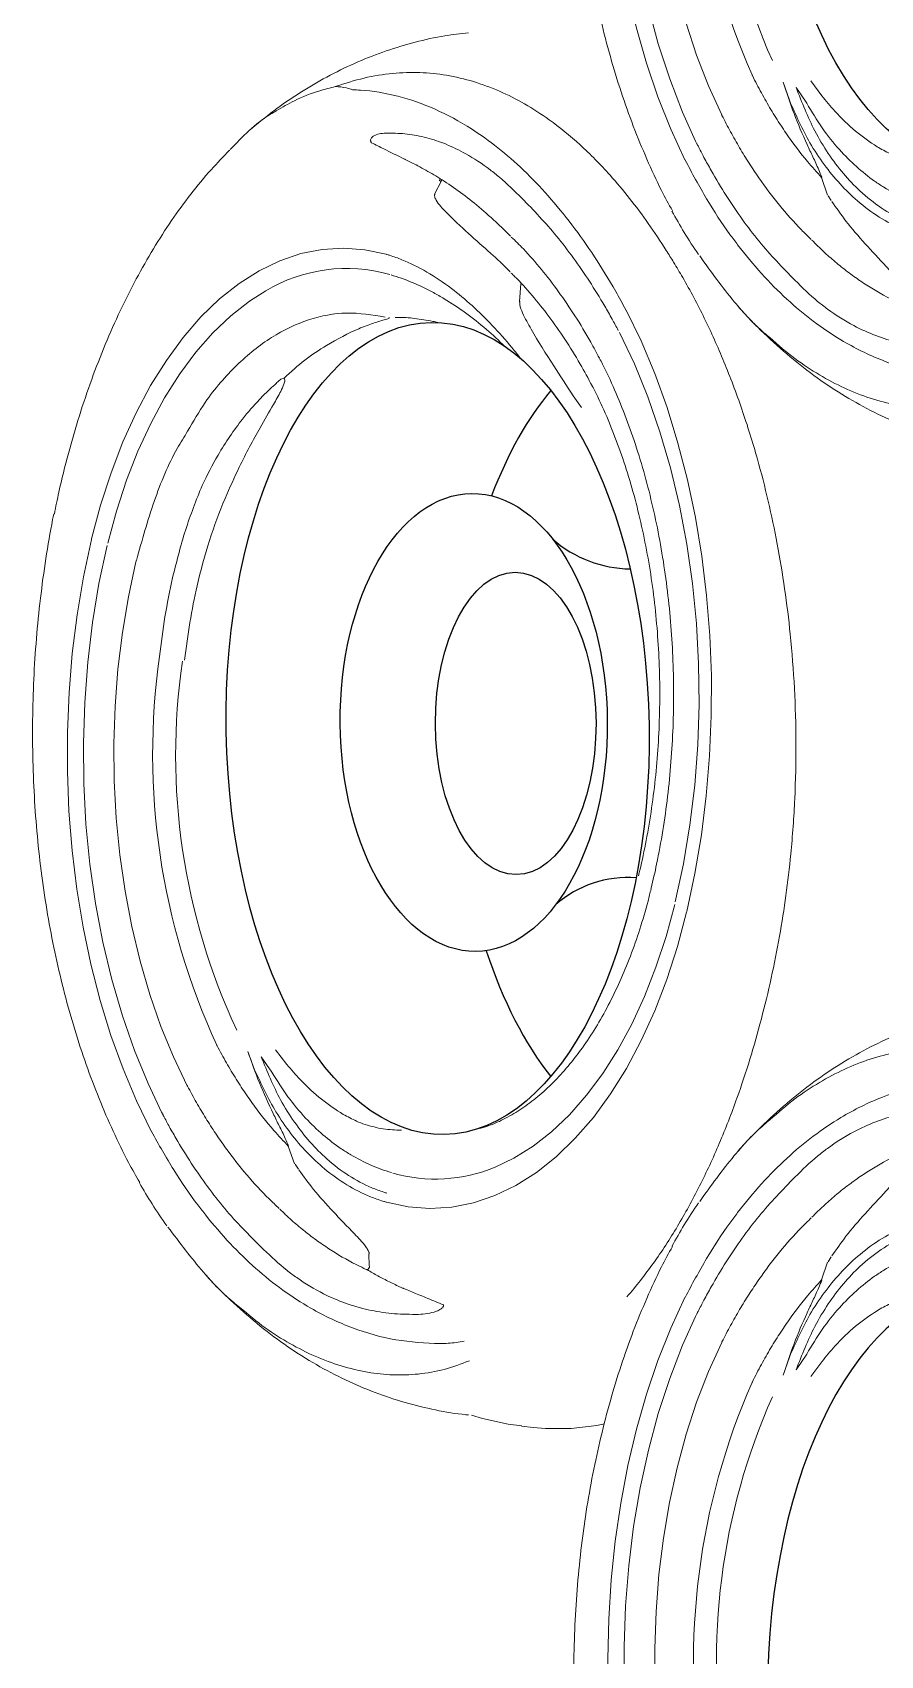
# Model space of a CAD drawing. Extents: x 527 to 614, y 487 to 635.
# Drawn here: x 600.08 to 603.09, y 539.93 to 545.69 of the extents above; entities that cross this region are included whole.
import ezdxf

# ---------------------------------------------------------------- set-up
doc = ezdxf.new("R2010")
doc.units = 0
doc.header["$MEASUREMENT"] = 0
doc.linetypes.add('SLD-Solid', pattern=[0])
doc.layers.add('1', color=4, linetype='Continuous')

# ---------------------------------------------------------------- blocks, each defined once
blk = doc.blocks.new('R')
at = {"layer": '1', "color": 3, "linetype": 'SLD-Solid', "lineweight": 15}
for p, q in [((1.0772, -2.4446), (1.1289, -2.4048)), ((1.4809, -2.3778), (1.4185, -2.3996)), ((1.4829, -2.3755), (1.4999, -2.3638)), ((1.1567, -2.4574), (1.1016, -2.4962)), ((1.1475, -2.5189), (1.0833, -2.5427)), ((1.2042, -2.7578), (1.2057, -2.757)), ((1.3077, -2.8437), (1.2982, -2.8486))]:
    blk.add_line(p, q, dxfattribs=at)
at = {"layer": '1', "color": 3, "linetype": 'SLD-Solid', "lineweight": 15, "flags": 128}
for points in [[(-0.6539, -2.9397), (-0.5297, -2.9665), (-0.4025, -2.9878), (-0.2728, -3.0035), (-0.1415, -3.0135), (-0.0092, -3.0179), (0.1233, -3.0165), (0.2552, -3.0094), (0.3858, -2.9966), (0.5144, -2.9782), (0.6402, -2.9543), (0.7626, -2.925), (0.8809, -2.8905), (0.9943, -2.8509), (1.1023, -2.8066), (1.2042, -2.7578)], [(1.2982, -2.8486), (1.1969, -2.8967), (1.0795, -2.9447), (0.9562, -2.9876), (0.8277, -3.0251), (0.6948, -3.0568), (0.5581, -3.0828), (0.4184, -3.1028), (0.2765, -3.1167), (0.1332, -3.1245), (-0.0106, -3.1261), (-0.1543, -3.1214), (-0.297, -3.1106), (-0.4379, -3.0936), (-0.5761, -3.0706), (-0.7111, -3.0418)], [(-0.7321, -3.0974), (-0.6004, -3.1255), (-0.4657, -3.1481), (-0.3286, -3.1653), (-0.1897, -3.1768), (-0.0497, -3.1827), (0.0906, -3.1829), (0.2306, -3.1774), (0.3696, -3.1662), (0.5069, -3.1494), (0.6418, -3.1271), (0.7737, -3.0994), (0.9019, -3.0664), (1.0257, -3.0283), (1.1447, -2.9853), (1.258, -2.9375), (1.3653, -2.8853)]]:
    blk.add_lwpolyline(points, dxfattribs=at)
at = {"layer": '1', "color": 3, "linetype": 'SLD-Solid', "lineweight": 15}
for centre, radius, start, end in [((1.4141, -2.4019), 0.005, 27.29257, 36.33964), ((0.0318, -0.4949), 2.3041, 261.70681, 295.0638), ((0.0269, -0.4197), 2.4608, 261.94431, 294.8263)]:
    blk.add_arc(centre, radius, start, end, dxfattribs=at)
at = {"layer": '1', "color": 3}
blk.add_ellipse((-0.0625, -1.87), major_axis=(-1.4397, -0.0234), ratio=0.520649, dxfattribs=at)
at = {"layer": '1', "color": 3, "linetype": 'SLD-Solid', "lineweight": 15}
for points, knots in [([(1.8746, -2.6916), (1.8777, -2.689), (1.9134, -2.6583), (1.9749, -2.5945), (2.0575, -2.5006), (2.1304, -2.4024), (2.1942, -2.3015), (2.2485, -2.198), (2.2933, -2.0927), (2.329, -1.986), (2.3544, -1.8782), (2.3683, -1.8029), (2.371, -1.7636), (2.3713, -1.7605)], [0, 0, 0, 0, 0.011075, 0.128358, 0.243715, 0.356861, 0.467679, 0.576202, 0.682584, 0.787058, 0.889908, 0.99144, 1, 1, 1, 1]), ([(2.1797, -1.7576), (2.1908, -1.787), (2.213, -1.846), (2.2283, -1.9371), (2.2314, -2.0281), (2.2218, -2.1195), (2.1997, -2.212), (2.1657, -2.3039), (2.1201, -2.3939), (2.0638, -2.484), (2.0151, -2.542), (1.99, -2.572)], [0, 0, 0, 0, 0.113502, 0.227834, 0.336279, 0.444726, 0.555781, 0.666843, 0.775057, 0.88383, 1, 1, 1, 1]), ([(1.3664, -2.8847), (1.4124, -2.8589), (1.5042, -2.8071), (1.6005, -2.7412), (1.6869, -2.6741), (1.7652, -2.6066), (1.8541, -2.5152), (1.9309, -2.4196), (2.0047, -2.3057), (2.0671, -2.1721), (2.1111, -2.0188), (2.1162, -1.9135), (2.1188, -1.861)], [0, 0, 0, 0, 0.099686, 0.199319, 0.230421, 0.322801, 0.415179, 0.507539, 0.5999, 0.733139, 0.866784, 1, 1, 1, 1]), ([(2.0152, -1.9484), (2.0147, -1.9767), (2.0136, -2.0334), (2.0002, -2.1162), (1.9771, -2.1971), (1.9404, -2.2822), (1.8988, -2.3511), (1.8464, -2.422), (1.8102, -2.46), (1.7847, -2.4869)], [0, 0, 0, 0, 0.144102, 0.288177, 0.431944, 0.575712, 0.757525, 0.828809, 1, 1, 1, 1]), ([(1.3058, -2.2052), (1.3142, -2.1897), (1.328, -2.1642), (1.3459, -2.1169), (1.3563, -2.0743), (1.3613, -2.0308), (1.3615, -2.0087), (1.3616, -1.9976)], [0, 0, 0, 0, 0.2370068, 0.3895674, 0.6949044, 0.847454, 1, 1, 1, 1]), ([(1.1016, -2.4962), (1.1541, -2.4744), (1.2373, -2.4398), (1.3345, -2.3784), (1.4049, -2.3236), (1.4691, -2.2597), (1.5249, -2.1868), (1.5576, -2.125), (1.5746, -2.0824), (1.5804, -2.0644), (1.5842, -2.0535), (1.585, -2.0499), (1.585, -2.0499)], [0, 0, 0, 0, 0.218908, 0.346758, 0.475158, 0.603561, 0.754596, 0.905669, 0.943396, 0.981121, 0.999998, 1, 1, 1, 1]), ([(1.6169, -2.0529), (1.6158, -2.0566), (1.6125, -2.0678), (1.6064, -2.0862), (1.5899, -2.1298), (1.5578, -2.193), (1.5039, -2.2682), (1.4415, -2.3344), (1.374, -2.392), (1.2798, -2.4573), (1.1988, -2.4951), (1.1475, -2.5189)], [0, 0, 0, 0, 0.0187738, 0.0563476, 0.0938864, 0.2442892, 0.3947292, 0.5226703, 0.6514061, 0.779526, 1, 1, 1, 1]), ([(1.5124, -2.0339), (1.5124, -2.0339), (1.5087, -2.0464), (1.5005, -2.0711), (1.4811, -2.1195), (1.4569, -2.1665), (1.421, -2.2231), (1.3794, -2.2775), (1.318, -2.3409), (1.2454, -2.402), (1.1863, -2.4389), (1.1567, -2.4574)], [0, 0, 0, 0, 0.000031, 0.074497, 0.14897, 0.298004, 0.372488, 0.521558, 0.670669, 0.835334, 1, 1, 1, 1]), ([(1.5029, -2.3617), (1.5261, -2.3449), (1.5772, -2.3078), (1.6502, -2.2415), (1.716, -2.1783), (1.7604, -2.1348), (1.7853, -2.1177), (1.7936, -2.1141), (1.7979, -2.1129), (1.8, -2.1127), (1.8011, -2.1127)], [0, 0, 0, 0, 0.235356, 0.518357, 0.801279, 0.944189, 0.976328, 0.9876, 0.993788, 1, 1, 1, 1]), ([(1.6416, -2.4295), (1.6417, -2.4295), (1.6484, -2.4227), (1.6583, -2.4124), (1.6743, -2.3952), (1.6962, -2.3707), (1.7261, -2.3347), (1.7595, -2.29), (1.8007, -2.2284), (1.8338, -2.1701), (1.8544, -2.1261), (1.8593, -2.1156)], [0, 0, 0, 0, 0.000714, 0.073392, 0.109721, 0.182421, 0.327724, 0.473063, 0.618482, 0.909311, 1, 1, 1, 1]), ([(1.1289, -2.4048), (1.1472, -2.389), (1.1936, -2.3491), (1.2558, -2.2821), (1.289, -2.2309), (1.3058, -2.2052)], [0, 0, 0, 0, 0.243936, 0.619578, 1, 1, 1, 1]), ([(1.4185, -2.3996), (1.4004, -2.4167), (1.3527, -2.4617), (1.2818, -2.5169), (1.2187, -2.5602), (1.1719, -2.5901), (1.1332, -2.6133), (1.0931, -2.6356), (1.0729, -2.6465), (1.0625, -2.6518), (1.0625, -2.6518)], [0, 0, 0, 0, 0.182479, 0.479936, 0.628519, 0.702783, 0.8514, 0.925684, 0.999996, 1, 1, 1, 1]), ([(1.0833, -2.5427), (1.1205, -2.5296), (1.195, -2.5034), (1.2808, -2.4638), (1.3463, -2.4321), (1.3827, -2.4135), (1.4091, -2.4026), (1.4181, -2.3989)], [0, 0, 0, 0, 0.334114, 0.669312, 0.80065, 0.932519, 1, 1, 1, 1]), ([(1.2057, -2.757), (1.2251, -2.7465), (1.2639, -2.7255), (1.3196, -2.6923), (1.3732, -2.6579), (1.4417, -2.6102), (1.5215, -2.5476), (1.5911, -2.4834), (1.628, -2.4441), (1.639, -2.4323)], [0, 0, 0, 0, 0.112765, 0.225721, 0.338638, 0.45164, 0.677601, 0.903593, 1, 1, 1, 1]), ([(1.7845, -2.4871), (1.7411, -2.5312), (1.676, -2.5973), (1.573, -2.6785), (1.4905, -2.7368), (1.4171, -2.7827), (1.3582, -2.8167), (1.3289, -2.8324), (1.3155, -2.8397)], [0, 0, 0, 0, 0.337008, 0.50583, 0.674678, 0.843513, 0.927915, 1, 1, 1, 1]), ([(1.99, -2.572), (1.9844, -2.5791), (1.9491, -2.6238), (1.8584, -2.7113), (1.7603, -2.785), (1.7055, -2.8261)], [0, 0, 0, 0, 0.076495, 0.484239, 1, 1, 1, 1]), ([(1.0625, -2.6519), (1.0624, -2.6519), (1.0617, -2.6523), (1.0609, -2.6527), (1.0601, -2.6531)], [0, 0, 0, 0, 0.029714, 1, 1, 1, 1]), ([(1.2041, -2.7571), (1.2041, -2.7571), (1.2035, -2.7574), (1.2029, -2.7577), (1.2023, -2.7581)], [0, 0, 0, 0, 0.00172, 1, 1, 1, 1]), ([(1.3148, -2.8398), (1.314, -2.8403), (1.3128, -2.8409), (1.3104, -2.8422), (1.3088, -2.8431), (1.3077, -2.8437)], [0, 0, 0, 0, 0.339988, 0.524939, 1, 1, 1, 1]), ([(1.5481, -2.9276), (1.5735, -2.9128), (1.6269, -2.8818), (1.6753, -2.8481), (1.7008, -2.8305)], [0, 0, 0, 0, 0.475493, 1, 1, 1, 1]), ([(-0.8234, -3.2306), (-0.8166, -3.232), (-0.7646, -3.2432), (-0.6647, -3.2596), (-0.524, -3.2792), (-0.3811, -3.2934), (-0.237, -3.3027), (-0.0924, -3.3068), (0.0521, -3.3058), (0.1956, -3.2997), (0.3375, -3.2884), (0.4771, -3.272), (0.6138, -3.2507), (0.7473, -3.2244), (0.8779, -3.1934), (1.0056, -3.1574), (1.13, -3.1166), (1.2506, -3.0711), (1.3664, -3.0208), (1.4658, -2.9727), (1.5238, -2.9395), (1.5472, -2.9262)], [0, 0, 0, 0, 0.008425, 0.064388, 0.120568, 0.17691, 0.233345, 0.289786, 0.346148, 0.402364, 0.458374, 0.514135, 0.569591, 0.624664, 0.679957, 0.735663, 0.791743, 0.848146, 0.904805, 0.961644, 1, 1, 1, 1]), ([(1.3653, -2.8853), (1.3656, -2.8851), (1.366, -2.885), (1.3664, -2.8848), (1.3664, -2.8847)], [0, 0, 0, 0, 0.8356, 1, 1, 1, 1])]:
    blk.add_open_spline(points, degree=3, knots=knots, dxfattribs=at)
blk = doc.blocks.new('VANGUARD')
at = {"layer": '1', "color": 3, "linetype": 'SLD-Solid', "lineweight": 15}
for p, q in [((73.88, 40.2409), (73.8789, 40.2406)), ((74.6069, 40.0881), (74.6291, 40.1307)), ((74.6291, 40.1307), (74.6235, 40.1338)), ((74.9075, 39.7051), (74.9116, 39.7676)), ((74.0605, 39.4299), (74.0726, 39.4332)), ((75.1269, 39.3297), (75.0974, 39.3704)), ((75.1649, 39.4061), (75.1657, 39.4046)), ((73.3904, 38.8639), (73.3897, 38.8608)), ((73.5479, 38.7848), (73.5473, 38.7825)), ((73.5485, 38.7872), (73.5479, 38.7848)), ((75.3296, 37.6713), (75.329, 37.6689)), ((75.3739, 37.6249), (75.3733, 37.6226)), ((75.5005, 37.5427), (75.4998, 37.5395)), ((73.9681, 36.9812), (73.9444, 37.0453)), ((74.0297, 36.9719), (73.9909, 37.0271)), ((74.0424, 37.0515), (74.0823, 36.9997)), ((73.7293, 36.9244), (73.7301, 36.923)), ((73.6434, 36.8209), (73.6385, 36.8305)), ((74.1093, 36.6478), (74.0875, 36.7102)), ((74.1116, 36.6457), (74.1232, 36.6288)), ((74.3745, 36.2856), (74.3736, 36.3282)), ((74.3714, 36.2694), (74.3664, 36.2725)), ((74.9149, 35.7175), (74.9556, 35.7131))]:
    blk.add_line(p, q, dxfattribs=at)
at = {"layer": '1', "color": 3, "linetype": 'SLD-Solid', "lineweight": 15, "flags": 128}
for points in [[(74.434, 39.8725), (74.3587, 39.8886), (74.2829, 39.8943), (74.2071, 39.8896), (74.1318, 39.8747), (74.0573, 39.8494), (73.9843, 39.8141), (73.9131, 39.7689), (73.8441, 39.7142), (73.7779, 39.6502), (73.7148, 39.5773), (73.6552, 39.496), (73.5995, 39.4069), (73.548, 39.3104), (73.5011, 39.2072), (73.459, 39.0979), (73.422, 38.9832), (73.3904, 38.8639)], [(73.4474, 38.8484), (73.4781, 38.9619), (73.5139, 39.0709), (73.5545, 39.1747), (73.5997, 39.2726), (73.6491, 39.364), (73.7026, 39.4484), (73.7598, 39.5253), (73.8203, 39.5942), (73.8837, 39.6546), (73.9496, 39.7062), (74.0078, 39.7431)], [(75.285, 39.674), (75.3381, 39.565), (75.3866, 39.4498), (75.4303, 39.329), (75.4691, 39.2031), (75.5026, 39.0729), (75.5308, 38.9389), (75.5534, 38.8018), (75.5705, 38.6622), (75.5818, 38.521), (75.5874, 38.3787), (75.5872, 38.2361), (75.5812, 38.0939), (75.5695, 37.9527), (75.5521, 37.8134), (75.5291, 37.6765), (75.5005, 37.5427)], [(75.2614, 39.5948), (75.3144, 39.4839), (75.3625, 39.3665), (75.4053, 39.2432), (75.4428, 39.1148), (75.4746, 38.9818), (75.5005, 38.8451), (75.5205, 38.7054), (75.5344, 38.5636), (75.5422, 38.4203), (75.5438, 38.2764), (75.5391, 38.1327), (75.5283, 37.9901), (75.5114, 37.8492), (75.4884, 37.7109), (75.4595, 37.576)], [(73.3897, 38.8608), (73.3616, 38.7291), (73.3389, 38.5944), (73.3218, 38.4572), (73.3103, 38.3183), (73.3044, 38.1784), (73.3042, 38.038), (73.3097, 37.898), (73.3209, 37.759), (73.3376, 37.6217), (73.3599, 37.4868), (73.3876, 37.355), (73.4206, 37.2268), (73.4587, 37.1029), (73.5018, 36.984), (73.5495, 36.8706), (73.6018, 36.7633)], [(73.6385, 36.8305), (73.5904, 36.9318), (73.5423, 37.0492), (73.4995, 37.1725), (73.462, 37.3009), (73.4302, 37.4339), (73.4043, 37.5706), (73.3843, 37.7103), (73.3703, 37.8521), (73.3626, 37.9954), (73.361, 38.1393), (73.3657, 38.283), (73.3765, 38.4257), (73.3934, 38.5665), (73.4164, 38.7048), (73.4453, 38.8397)], [(73.5473, 38.7825), (73.5206, 38.6584), (73.4993, 38.5311), (73.4836, 38.4015), (73.4735, 38.2702), (73.4692, 38.1379), (73.4706, 38.0054), (73.4777, 37.8735), (73.4905, 37.7429), (73.5089, 37.6143), (73.5328, 37.4884), (73.5621, 37.366), (73.5966, 37.2478), (73.6361, 37.1344), (73.6805, 37.0264), (73.7293, 36.9244)], [(75.4998, 37.5395), (75.4675, 37.4178), (75.4299, 37.3009), (75.387, 37.1895), (75.3391, 37.0843), (75.2866, 36.9859), (75.2299, 36.8951), (75.1691, 36.8122), (75.1048, 36.738), (75.0373, 36.6727), (74.967, 36.6169), (74.8944, 36.5708), (74.8199, 36.5348), (74.744, 36.5091), (74.6672, 36.4938), (74.5899, 36.4891), (74.5127, 36.4949), (74.4359, 36.5113)], [(75.4574, 37.5673), (75.4267, 37.4538), (75.3909, 37.3448), (75.3503, 37.241), (75.3051, 37.1431), (75.2557, 37.0517), (75.2022, 36.9673), (75.145, 36.8904), (75.0845, 36.8215), (75.0211, 36.7611), (74.9552, 36.7095), (74.8871, 36.6671), (74.8211, 36.6356)], [(74.7369, 35.7559), (74.7766, 35.744), (74.8672, 35.724), (74.915, 35.7187)], [(74.9556, 35.7131), (74.999, 35.7096), (75.0904, 35.7096), (75.1817, 35.7196), (75.2073, 35.7253)]]:
    blk.add_lwpolyline(points, dxfattribs=at)
at = {"layer": '1', "color": 3, "linetype": 'SLD-Solid', "lineweight": 15}
for centre, radius, start, end in [((74.3785, 40.2701), 0.0047, 325.57637, 333.95773), ((74.6132, 40.1387), 0.0114, 334.20742, 15.64933), ((74.6184, 40.1358), 0.0118, 334.53647, 11.01035), ((74.6178, 40.1148), 0.0195, 51.95287, 54.65586), ((74.6199, 40.135), 0.0111, 333.93901, 13.55009), ((74.597, 40.0755), 0.0161, 48.76282, 51.89917), ((74.2942, 39.2633), 0.5588, 74.13706, 120.83069), ((74.9049, 39.7216), 0.0167, 278.89661, 285.63874), ((76.0674, 38.1018), 2.4608, 171.94431, 204.8263), ((75.9922, 38.0969), 2.3041, 171.70681, 205.0638), ((74.0852, 36.7146), 0.005, 297.29257, 306.33964), ((74.6101, 37.1423), 0.5489, 253.89994, 292.61345), ((74.3631, 36.2843), 0.0123, 285.57867, 3.29453)]:
    blk.add_arc(centre, radius, start, end, dxfattribs=at)
at = {"layer": '1', "color": 3}
for centre, radius, start, end in [((75.3031, 39.1766), 0.4195, 228.44528, 269.5469), ((75.2921, 37.2728), 0.3899, 85.82579, 131.10276)]:
    blk.add_arc(centre, radius, start, end, dxfattribs=at)
for centre, major_axis, ratio in [((74.6171, 38.1911), (-0.0234, 1.4397), 0.520649), ((74.745, 38.2124), (-0.0072, 0.8119), 0.583141), ((74.8937, 38.2088), (-0.0018, 0.5359), 0.531388)]:
    blk.add_ellipse(centre, major_axis=major_axis, ratio=ratio, dxfattribs=at)
for start_param, end_param in [(0.532853, 0.921624), (2.111954, 2.545295)]:
    blk.add_ellipse((75.4196, 38.1553), major_axis=(-0.0234, 1.4397), ratio=0.520649, start_param=start_param, end_param=end_param, dxfattribs=at)
at = {"layer": '1', "color": 3, "linetype": 'SLD-Solid', "lineweight": 15}
for points, knots in [([(74.7266, 40.658), (74.6984, 40.6548), (74.6348, 40.6474), (74.5373, 40.6256), (74.4344, 40.5949), (74.3335, 40.5557), (74.2349, 40.5084), (74.139, 40.453), (74.0463, 40.3907), (73.9882, 40.3435), (73.9594, 40.3201)], [0, 0, 0, 0, 0.1000144, 0.225756, 0.3519621, 0.4790519, 0.6074395, 0.7375219, 0.8696622, 1, 1, 1, 1]), ([(74.2542, 40.4668), (74.2881, 40.4778), (74.3563, 40.5001), (74.4564, 40.5153), (74.5542, 40.5185), (74.6496, 40.5089), (74.7439, 40.4867), (74.8363, 40.4526), (74.9259, 40.4073), (75.0216, 40.3454), (75.1234, 40.2627), (75.2419, 40.1424), (75.343, 40.0142), (75.4158, 39.9055), (75.4451, 39.8581), (75.4537, 39.8441)], [0, 0, 0, 0, 0.075379, 0.151309, 0.223329, 0.29535, 0.369104, 0.442862, 0.514729, 0.586967, 0.682119, 0.778071, 0.907999, 0.972873, 1, 1, 1, 1]), ([(74.0449, 40.3806), (74.0662, 40.3933), (74.1154, 40.4227), (74.1863, 40.4499), (74.2358, 40.4622), (74.2542, 40.4668)], [0, 0, 0, 0, 0.32393, 0.749492, 1, 1, 1, 1]), ([(74.2542, 40.4668), (74.2671, 40.4662), (74.2866, 40.4653), (74.3084, 40.458), (74.3157, 40.4556)], [0, 0, 0, 0, 0.664107, 1, 1, 1, 1]), ([(74.3157, 40.4556), (74.3251, 40.4553), (74.3783, 40.4532), (74.4761, 40.4367), (74.6081, 40.3907), (74.7267, 40.3266), (74.8311, 40.2518), (74.922, 40.1725), (75.0097, 40.081), (75.0939, 39.9787), (75.1737, 39.8652), (75.2368, 39.7631), (75.2723, 39.6976), (75.2841, 39.6757)], [0, 0, 0, 0, 0.026712, 0.151413, 0.276447, 0.401159, 0.493498, 0.585836, 0.678075, 0.770318, 0.862284, 0.954116, 1, 1, 1, 1]), ([(73.8819, 40.2437), (73.9035, 40.2664), (73.9476, 40.3131), (74.0035, 40.3578), (74.0381, 40.3768), (74.0449, 40.3806)], [0, 0, 0, 0, 0.434001, 0.888952, 1, 1, 1, 1]), ([(74.3824, 40.2675), (74.382, 40.2682), (74.381, 40.2697), (74.38, 40.2724), (74.3793, 40.2755), (74.3794, 40.2792), (74.3818, 40.2857), (74.3919, 40.2938), (74.4097, 40.3001), (74.4283, 40.3019), (74.4391, 40.3022), (74.4418, 40.3022)], [0, 0, 0, 0, 0.01602, 0.035445, 0.054871, 0.08078, 0.12717, 0.274887, 0.583806, 0.893992, 1, 1, 1, 1]), ([(74.4418, 40.3022), (74.4643, 40.3017), (74.5091, 40.3007), (74.5781, 40.2872), (74.6474, 40.2641), (74.7228, 40.2274), (74.7859, 40.1859), (74.8523, 40.1335), (74.8892, 40.0973), (74.9153, 40.0717)], [0, 0, 0, 0, 0.144102, 0.288177, 0.431944, 0.575712, 0.757525, 0.828809, 1, 1, 1, 1]), ([(73.8794, 40.2413), (73.8575, 40.2188), (73.81, 40.17), (73.7414, 40.0864), (73.673, 39.9928), (73.6085, 39.8925), (73.5477, 39.7857), (73.4908, 39.6726), (73.438, 39.5536), (73.3897, 39.4293), (73.3459, 39.3001), (73.3072, 39.1665), (73.2778, 39.0501), (73.2633, 38.9772), (73.2582, 38.9513)], [0, 0, 0, 0, 0.074591, 0.161112, 0.246996, 0.333324, 0.42023, 0.507675, 0.595605, 0.683955, 0.772643, 0.861576, 0.950652, 1, 1, 1, 1]), ([(74.3827, 40.2681), (74.3972, 40.2607), (74.4352, 40.2411), (74.4751, 40.2218), (74.4999, 40.2099)], [0, 0, 0, 0, 0.379141, 1, 1, 1, 1]), ([(74.4999, 40.2099), (74.5007, 40.2095), (74.503, 40.2083), (74.507, 40.2063), (74.5133, 40.2032), (74.5244, 40.1975), (74.543, 40.1879), (74.5588, 40.1794), (74.568, 40.1745)], [0, 0, 0, 0, 0.035919, 0.106555, 0.177195, 0.318487, 0.601091, 1, 1, 1, 1]), ([(74.568, 40.1742), (74.5867, 40.1638), (74.6263, 40.1418), (74.6891, 40.0988), (74.7556, 40.0472), (74.8177, 39.9935), (74.8583, 39.9537), (74.8758, 39.9366)], [0, 0, 0, 0, 0.193412, 0.408503, 0.621237, 0.836748, 1, 1, 1, 1]), ([(74.6075, 40.0875), (74.6072, 40.0868), (74.6068, 40.0859), (74.6063, 40.084), (74.6059, 40.081), (74.607, 40.0736), (74.6186, 40.0509), (74.6588, 40.0093), (74.723, 39.9487), (74.7785, 39.8994), (74.805, 39.8758)], [0, 0, 0, 0, 0.006241, 0.007227, 0.014587, 0.028589, 0.070449, 0.262258, 0.646421, 1, 1, 1, 1]), ([(74.9155, 40.0715), (74.9573, 40.0281), (75.0202, 39.963), (75.0987, 39.86), (75.1555, 39.7775), (75.2008, 39.7041), (75.2344, 39.6452), (75.2502, 39.616), (75.2574, 39.6025)], [0, 0, 0, 0, 0.337008, 0.50583, 0.674678, 0.843513, 0.927915, 1, 1, 1, 1]), ([(74.8782, 39.9336), (74.8926, 39.9197), (74.9288, 39.8847), (74.9849, 39.82), (75.046, 39.7409), (75.1045, 39.6544), (75.1526, 39.5754), (75.1803, 39.5229), (75.1905, 39.5037)], [0, 0, 0, 0, 0.125672, 0.317663, 0.508626, 0.698715, 0.890112, 1, 1, 1, 1]), ([(74.9125, 39.5012), (74.9019, 39.5149), (74.8686, 39.5569), (74.811, 39.6215), (74.7394, 39.6919), (74.6619, 39.7561), (74.5788, 39.812), (74.5126, 39.8447), (74.4687, 39.8615), (74.4504, 39.8676), (74.4394, 39.871), (74.4358, 39.872), (74.4358, 39.872)], [0.1589519, 0.1589519, 0.1589519, 0.1589519, 0.2189082, 0.346758, 0.4751575, 0.6035615, 0.754596, 0.905669, 0.9433962, 0.9811215, 0.9999977, 1, 1, 1, 1]), ([(74.8051, 39.8758), (74.8052, 39.8757), (74.827, 39.857), (74.8502, 39.834), (74.8737, 39.8103), (74.8747, 39.8092)], [0, 0, 0, 0, 0.006401, 0.954168, 1, 1, 1, 1]), ([(75.4537, 39.8441), (75.4645, 39.8262), (75.5025, 39.763), (75.5636, 39.6473), (75.634, 39.4912), (75.697, 39.3241), (75.7488, 39.1583), (75.7899, 38.9981), (75.8222, 38.8446), (75.8484, 38.6869), (75.8694, 38.516), (75.8834, 38.3335), (75.8889, 38.1385), (75.8847, 37.9419), (75.8717, 37.7612), (75.853, 37.5985), (75.8371, 37.5026), (75.8292, 37.4546)], [0, 0, 0, 0, 0.029367, 0.103767, 0.178168, 0.254729, 0.331291, 0.393306, 0.455321, 0.518568, 0.581815, 0.656275, 0.730735, 0.807359, 0.883982, 0.94187, 1, 1, 1, 1]), ([(74.4517, 39.7994), (74.4517, 39.7994), (74.4642, 39.7957), (74.4893, 39.7876), (74.5396, 39.7681), (74.5902, 39.7439), (74.6532, 39.708), (74.716, 39.6664), (74.7877, 39.6092), (74.834, 39.5669), (74.8554, 39.5454)], [0, 0, 0, 0, 0.0000306, 0.0744962, 0.1489695, 0.2980039, 0.3724874, 0.5215575, 0.6706687, 0.804032, 0.804032, 0.804032, 0.804032]), ([(74.8775, 39.8056), (74.8817, 39.8017), (74.9071, 39.7782), (74.952, 39.7274), (75.0115, 39.6538), (75.0684, 39.5721), (75.1197, 39.4901), (75.1507, 39.4319), (75.1647, 39.4058)], [0, 0, 0, 0, 0.039608, 0.239952, 0.439301, 0.636256, 0.836536, 1, 1, 1, 1]), ([(74.4304, 39.6496), (74.3852, 39.6571), (74.2947, 39.6722), (74.1587, 39.6455), (74.0269, 39.5837), (73.9034, 39.4836), (73.8028, 39.3703), (73.7507, 39.2796), (73.7307, 39.2447)], [0, 0, 0, 0, 0.177735, 0.35547, 0.533205, 0.71094, 0.888675, 1, 1, 1, 1]), ([(75.0974, 39.3704), (75.0743, 39.4063), (75.0228, 39.4863), (74.9614, 39.5817), (74.9227, 39.6531), (74.9086, 39.6866), (74.9077, 39.7013), (74.9075, 39.7051)], [0, 0, 0, 0, 0.322327, 0.718503, 0.892265, 0.972127, 1, 1, 1, 1]), ([(75.2841, 39.6758), (75.2841, 39.6757), (75.2842, 39.6755), (75.2844, 39.6753), (75.2845, 39.6751)], [0, 0, 0, 0, 0.154805, 1, 1, 1, 1]), ([(75.2845, 39.6751), (75.2845, 39.675), (75.2847, 39.6747), (75.2848, 39.6743), (75.285, 39.674)], [0, 0, 0, 0, 0.109067, 1, 1, 1, 1]), ([(74.4434, 39.6478), (74.4435, 39.6478), (74.4453, 39.6472), (74.4454, 39.6452), (74.4274, 39.6403), (74.3906, 39.629), (74.3203, 39.6037), (74.2617, 39.5711), (74.2227, 39.5494)], [0, 0, 0, 0, 0.000257, 0.036334, 0.144253, 0.358235, 0.572789, 1, 1, 1, 1]), ([(74.535, 39.6451), (74.5252, 39.6461), (74.5021, 39.6486), (74.4792, 39.6486), (74.466, 39.6486)], [0, 0, 0, 0, 0.42371, 1, 1, 1, 1]), ([(74.5354, 39.6451), (74.5569, 39.6421), (74.5842, 39.6382), (74.6118, 39.6319), (74.6177, 39.6304)], [0, 0, 0, 0, 0.3572691, 0.4544643, 0.4544643, 0.4544643, 0.4544643]), ([(74.2227, 39.5494), (74.1969, 39.5328), (74.1451, 39.4996), (74.0967, 39.4553), (74.0724, 39.433)], [0, 0, 0, 0, 0.4978509, 1, 1, 1, 1]), ([(75.1912, 39.503), (75.1979, 39.4899), (75.2203, 39.4462), (75.2557, 39.3675), (75.2958, 39.2653), (75.3318, 39.1582), (75.3635, 39.0468), (75.3906, 38.9317), (75.4131, 38.8135), (75.4308, 38.6927), (75.4437, 38.57), (75.4515, 38.446), (75.4544, 38.3213), (75.4523, 38.1966), (75.4451, 38.0724), (75.433, 37.9495), (75.416, 37.8284), (75.3963, 37.7199), (75.3808, 37.6529), (75.3743, 37.6245)], [0, 0, 0, 0, 0.026275, 0.087966, 0.149698, 0.211464, 0.273267, 0.335105, 0.396973, 0.458867, 0.520782, 0.582712, 0.644652, 0.706595, 0.768535, 0.830464, 0.892377, 0.954267, 1, 1, 1, 1]), ([(73.782, 39.0531), (73.8004, 39.0895), (73.844, 39.1756), (73.9136, 39.2766), (73.9772, 39.3504), (74.0179, 39.3905), (74.0413, 39.4119), (74.0542, 39.4231), (74.0592, 39.428), (74.0609, 39.4297)], [0, 0, 0, 0, 0.230758, 0.545346, 0.74943, 0.872578, 0.942678, 0.980397, 1, 1, 1, 1]), ([(74.0729, 39.4329), (74.0729, 39.4329), (74.0747, 39.4309), (74.0757, 39.4241), (74.0716, 39.4087), (74.0583, 39.3806), (74.0297, 39.3306), (73.9792, 39.2442), (73.9195, 39.1334), (73.8799, 39.044), (73.8632, 39.0065)], [0, 0, 0, 0, 0.0002, 0.025236, 0.067323, 0.141073, 0.266748, 0.470502, 0.778091, 1, 1, 1, 1]), ([(75.1654, 39.4048), (75.1719, 39.3921), (75.1933, 39.3499), (75.227, 39.2738), (75.2649, 39.1751), (75.2987, 39.0715), (75.3281, 38.9638), (75.3529, 38.8525), (75.3731, 38.7382), (75.3885, 38.6215), (75.3989, 38.5032), (75.4044, 38.3838), (75.4049, 38.264), (75.4004, 38.1444), (75.3909, 38.0258), (75.3765, 37.9088), (75.3576, 37.796), (75.3409, 37.7174), (75.3311, 37.6769), (75.3298, 37.6712)], [0, 0, 0, 0, 0.027554, 0.091746, 0.155986, 0.220267, 0.284591, 0.348954, 0.413352, 0.477778, 0.542227, 0.606691, 0.671163, 0.735636, 0.8001, 0.864548, 0.928972, 0.98997, 1, 1, 1, 1]), ([(73.7307, 39.2447), (73.7182, 39.2249), (73.6723, 39.1519), (73.6085, 38.999), (73.5689, 38.8578), (73.5491, 38.7872)], [0, 0, 0, 0, 0.157416, 0.578708, 1, 1, 1, 1]), ([(73.6773, 38.7256), (73.6915, 38.7824), (73.72, 38.8967), (73.7612, 39.0007), (73.782, 39.0531)], [0, 0, 0, 0, 0.496228, 1, 1, 1, 1]), ([(73.8632, 39.0065), (73.8438, 38.9578), (73.8048, 38.8595), (73.7777, 38.7515), (73.7641, 38.6972)], [0, 0, 0, 0, 0.496249, 1, 1, 1, 1]), ([(73.2565, 38.952), (73.255, 38.9452), (73.2438, 38.8933), (73.2275, 38.7934), (73.2079, 38.6527), (73.1937, 38.5098), (73.1844, 38.3657), (73.1802, 38.221), (73.1812, 38.0766), (73.1874, 37.9331), (73.1987, 37.7912), (73.215, 37.6516), (73.2364, 37.5149), (73.2626, 37.3814), (73.2937, 37.2508), (73.3297, 37.1231), (73.3705, 36.9987), (73.416, 36.8781), (73.4662, 36.7623), (73.5144, 36.6628), (73.5475, 36.6048), (73.5609, 36.5814)], [0, 0, 0, 0, 0.008425, 0.064388, 0.120568, 0.17691, 0.233345, 0.289786, 0.346148, 0.402364, 0.458374, 0.514135, 0.569591, 0.624664, 0.679957, 0.735663, 0.791743, 0.848146, 0.904805, 0.961644, 1, 1, 1, 1]), ([(73.6309, 38.4466), (73.6367, 38.4938), (73.6484, 38.5885), (73.6677, 38.6798), (73.6773, 38.7256)], [0, 0, 0, 0, 0.4977301, 1, 1, 1, 1]), ([(73.7641, 38.6972), (73.755, 38.6541), (73.7368, 38.5676), (73.7256, 38.4779), (73.72, 38.4328)], [0, 0, 0, 0, 0.497728, 1, 1, 1, 1]), ([(75.3737, 37.6223), (75.3701, 37.6079), (75.3581, 37.5591), (75.3344, 37.4788), (75.3011, 37.3835), (75.2637, 37.2932), (75.2226, 37.2085), (75.1781, 37.1299), (75.1305, 37.0579), (75.08, 36.9927), (75.0272, 36.9349), (74.9724, 36.8847), (74.9159, 36.8422), (74.8579, 36.808), (74.8081, 36.7847), (74.7775, 36.7761), (74.7668, 36.773)], [0, 0, 0, 0, 0.032536, 0.10973, 0.186868, 0.263931, 0.340915, 0.417824, 0.494672, 0.571492, 0.648319, 0.725227, 0.802333, 0.879798, 0.95782, 1, 1, 1, 1]), ([(75.8292, 37.4546), (75.8196, 37.4048), (75.8006, 37.3051), (75.7652, 37.1594), (75.7248, 37.0173), (75.6756, 36.8692), (75.6167, 36.7182), (75.5462, 36.5658), (75.4682, 36.424), (75.3824, 36.291), (75.32, 36.2143), (75.2883, 36.1753)], [0, 0, 0, 0, 0.095674, 0.191347, 0.288728, 0.386109, 0.50594, 0.625771, 0.749064, 0.872357, 1, 1, 1, 1]), ([(73.8352, 37.0662), (73.8352, 37.0662), (73.8348, 37.067), (73.8344, 37.0678), (73.834, 37.0685)], [0, 0, 0, 0, 0.029714, 1, 1, 1, 1]), ([(74.0875, 36.7102), (74.0704, 36.7283), (74.0254, 36.776), (73.9702, 36.8469), (73.9269, 36.91), (73.897, 36.9568), (73.8738, 36.9955), (73.8515, 37.0355), (73.8405, 37.0558), (73.8352, 37.0662), (73.8352, 37.0662)], [0, 0, 0, 0, 0.182479, 0.479936, 0.628519, 0.702783, 0.8514, 0.925684, 0.999996, 1, 1, 1, 1]), ([(73.9444, 37.0453), (73.9575, 37.0081), (73.9837, 36.9336), (74.0233, 36.8479), (74.055, 36.7824), (74.0736, 36.7459), (74.0844, 36.7195), (74.0881, 36.7106)], [0, 0, 0, 0, 0.334114, 0.669312, 0.80065, 0.932519, 1, 1, 1, 1]), ([(73.9909, 37.0271), (74.0127, 36.9745), (74.0473, 36.8913), (74.1087, 36.7942), (74.1635, 36.7238), (74.2274, 36.6596), (74.3003, 36.6037), (74.3621, 36.5711), (74.4047, 36.5541), (74.4227, 36.5482), (74.4335, 36.5445), (74.4372, 36.5437), (74.4372, 36.5437)], [0, 0, 0, 0, 0.218908, 0.346758, 0.475158, 0.603561, 0.754596, 0.905669, 0.943396, 0.981121, 0.999998, 1, 1, 1, 1]), ([(74.4341, 36.5118), (74.4304, 36.5129), (74.4193, 36.5161), (74.4009, 36.5222), (74.3573, 36.5388), (74.294, 36.5708), (74.2189, 36.6248), (74.1527, 36.6871), (74.095, 36.7547), (74.0298, 36.8489), (73.992, 36.9299), (73.9681, 36.9812)], [0, 0, 0, 0, 0.0187738, 0.0563476, 0.0938864, 0.2442892, 0.3947292, 0.5226703, 0.6514061, 0.779526, 1, 1, 1, 1]), ([(74.4531, 36.6163), (74.4531, 36.6163), (74.4406, 36.62), (74.416, 36.6282), (74.3675, 36.6476), (74.3206, 36.6718), (74.264, 36.7077), (74.2095, 36.7493), (74.1462, 36.8106), (74.0851, 36.8833), (74.0482, 36.9424), (74.0297, 36.9719)], [0, 0, 0, 0, 0.000031, 0.074497, 0.14897, 0.298004, 0.372488, 0.521558, 0.670669, 0.835334, 1, 1, 1, 1]), ([(74.0823, 36.9997), (74.0981, 36.9815), (74.138, 36.9351), (74.205, 36.8729), (74.2561, 36.8396), (74.2819, 36.8229)], [0, 0, 0, 0, 0.243936, 0.619578, 1, 1, 1, 1]), ([(73.73, 36.9245), (73.73, 36.9245), (73.7296, 36.9252), (73.7293, 36.9258), (73.729, 36.9264)], [0, 0, 0, 0, 0.00172, 1, 1, 1, 1]), ([(73.7301, 36.923), (73.7406, 36.9036), (73.7615, 36.8647), (73.7948, 36.8091), (73.8292, 36.7554), (73.8768, 36.687), (73.9394, 36.6072), (74.0037, 36.5375), (74.043, 36.5007), (74.0548, 36.4896)], [0, 0, 0, 0, 0.112765, 0.225721, 0.338638, 0.45164, 0.677601, 0.903593, 1, 1, 1, 1]), ([(73.6472, 36.8138), (73.6468, 36.8147), (73.6462, 36.8159), (73.6449, 36.8183), (73.644, 36.8198), (73.6434, 36.8209)], [0, 0, 0, 0, 0.339988, 0.524939, 1, 1, 1, 1]), ([(74, 36.3442), (73.9559, 36.3876), (73.8898, 36.4527), (73.8086, 36.5557), (73.7503, 36.6382), (73.7043, 36.7116), (73.6704, 36.7705), (73.6547, 36.7997), (73.6474, 36.8132)], [0, 0, 0, 0, 0.337008, 0.50583, 0.674678, 0.843513, 0.927915, 1, 1, 1, 1]), ([(74.2819, 36.8229), (74.2974, 36.8145), (74.3229, 36.8006), (74.3702, 36.7828), (74.4128, 36.7724), (74.4563, 36.7674), (74.4784, 36.7672), (74.4894, 36.7671)], [0, 0, 0, 0, 0.2370068, 0.3895674, 0.6949044, 0.847454, 1, 1, 1, 1]), ([(73.6018, 36.7633), (73.6019, 36.763), (73.6021, 36.7627), (73.6023, 36.7623), (73.6023, 36.7623)], [0, 0, 0, 0, 0.8356, 1, 1, 1, 1]), ([(73.6023, 36.7622), (73.6282, 36.7163), (73.68, 36.6244), (73.7459, 36.5282), (73.813, 36.4418), (73.8805, 36.3635), (73.9718, 36.2745), (74.0674, 36.1978), (74.1814, 36.1239), (74.3149, 36.0616), (74.4683, 36.0176), (74.5735, 36.0124), (74.6261, 36.0099)], [0, 0, 0, 0, 0.099686, 0.199319, 0.230421, 0.322801, 0.415179, 0.507539, 0.5999, 0.733139, 0.866784, 1, 1, 1, 1]), ([(74.1253, 36.6257), (74.1422, 36.6026), (74.1793, 36.5515), (74.2455, 36.4785), (74.3088, 36.4126), (74.3523, 36.3683), (74.3693, 36.3433), (74.373, 36.3351), (74.3742, 36.3308), (74.3743, 36.3287), (74.3744, 36.3276)], [0, 0, 0, 0, 0.235356, 0.518357, 0.801279, 0.944189, 0.976328, 0.9876, 0.993788, 1, 1, 1, 1]), ([(73.5595, 36.5806), (73.5742, 36.5552), (73.6053, 36.5018), (73.6389, 36.4533), (73.6566, 36.4279)], [0, 0, 0, 0, 0.475493, 1, 1, 1, 1]), ([(74.0575, 36.487), (74.0576, 36.487), (74.0644, 36.4803), (74.0746, 36.4704), (74.0919, 36.4543), (74.1164, 36.4324), (74.1523, 36.4026), (74.1971, 36.3692), (74.2587, 36.328), (74.317, 36.2948), (74.361, 36.2743), (74.3714, 36.2694)], [0, 0, 0, 0, 0.000714, 0.073392, 0.109721, 0.182421, 0.327724, 0.473063, 0.618482, 0.909311, 1, 1, 1, 1]), ([(73.9151, 36.1387), (73.908, 36.1443), (73.8632, 36.1796), (73.7757, 36.2703), (73.7021, 36.3684), (73.6609, 36.4232)], [0, 0, 0, 0, 0.076495, 0.484239, 1, 1, 1, 1]), ([(74.5387, 36.1135), (74.5104, 36.114), (74.4537, 36.115), (74.3708, 36.1285), (74.29, 36.1516), (74.2049, 36.1883), (74.136, 36.2298), (74.0651, 36.2823), (74.027, 36.3184), (74.0002, 36.344)], [0, 0, 0, 0, 0.144102, 0.288177, 0.431944, 0.575712, 0.757525, 0.828809, 1, 1, 1, 1]), ([(74.4956, 36.2058), (74.4947, 36.2062), (74.492, 36.2074), (74.4876, 36.2094), (74.4805, 36.2126), (74.4682, 36.2182), (74.444, 36.2298), (74.4102, 36.2471), (74.3843, 36.262), (74.3714, 36.2694)], [0, 0, 0, 0, 0.020739, 0.061523, 0.102309, 0.183889, 0.34706, 0.673517, 1, 1, 1, 1]), ([(73.7954, 36.2541), (73.7981, 36.251), (73.8288, 36.2153), (73.8926, 36.1538), (73.9865, 36.0712), (74.0846, 35.9983), (74.1856, 35.9345), (74.2891, 35.8802), (74.3944, 35.8354), (74.5011, 35.7997), (74.6088, 35.7742), (74.6841, 35.7604), (74.7235, 35.7576), (74.7266, 35.7574)], [0, 0, 0, 0, 0.011075, 0.128358, 0.243715, 0.356861, 0.467679, 0.576202, 0.682584, 0.787058, 0.889908, 0.99144, 1, 1, 1, 1]), ([(74.6372, 36.1476), (74.619, 36.1551), (74.571, 36.1746), (74.5245, 36.1939), (74.4956, 36.2058)], [0, 0, 0, 0, 0.3791413, 1, 1, 1, 1]), ([(74.6383, 36.1482), (74.6383, 36.1475), (74.6384, 36.146), (74.6378, 36.1433), (74.6364, 36.1402), (74.6335, 36.1365), (74.6257, 36.13), (74.6074, 36.122), (74.5806, 36.1156), (74.5561, 36.1139), (74.5422, 36.1136), (74.5387, 36.1135)], [0, 0, 0, 0, 0.01602, 0.035445, 0.054871, 0.08078, 0.12717, 0.274887, 0.583806, 0.893992, 1, 1, 1, 1]), ([(74.7295, 35.949), (74.7001, 35.9379), (74.641, 35.9157), (74.55, 35.9004), (74.459, 35.8973), (74.3676, 35.9068), (74.2751, 35.929), (74.1831, 35.963), (74.0932, 36.0086), (74.0031, 36.0648), (73.9451, 36.1136), (73.9151, 36.1387)], [0, 0, 0, 0, 0.113502, 0.227834, 0.336279, 0.444726, 0.555781, 0.666843, 0.775057, 0.88383, 1, 1, 1, 1]), ([(74.6261, 36.0099), (74.6354, 36.0101), (74.6631, 36.0108), (74.6917, 36.0158), (74.7106, 36.0191)], [0, 0, 0, 0, 0.3359347, 1, 1, 1, 1])]:
    blk.add_open_spline(points, degree=3, knots=knots, dxfattribs=at)
at = {"layer": '1', "rotation": 268.8817535452398}
blk.add_blockref('R', (78.405, 41.5164), dxfattribs=at)
at = {"layer": '1', "xscale": -1, "rotation": 271.1182464547537}
blk.add_blockref('R', (78.405, 34.8642), dxfattribs=at)

msp = doc.modelspace()

# ---------------------------------------------------------------- block references
at = {"layer": '1'}
msp.add_blockref('VANGUARD', (526.9005, 505.0267), dxfattribs=at)

doc.saveas('drawing.dxf')
